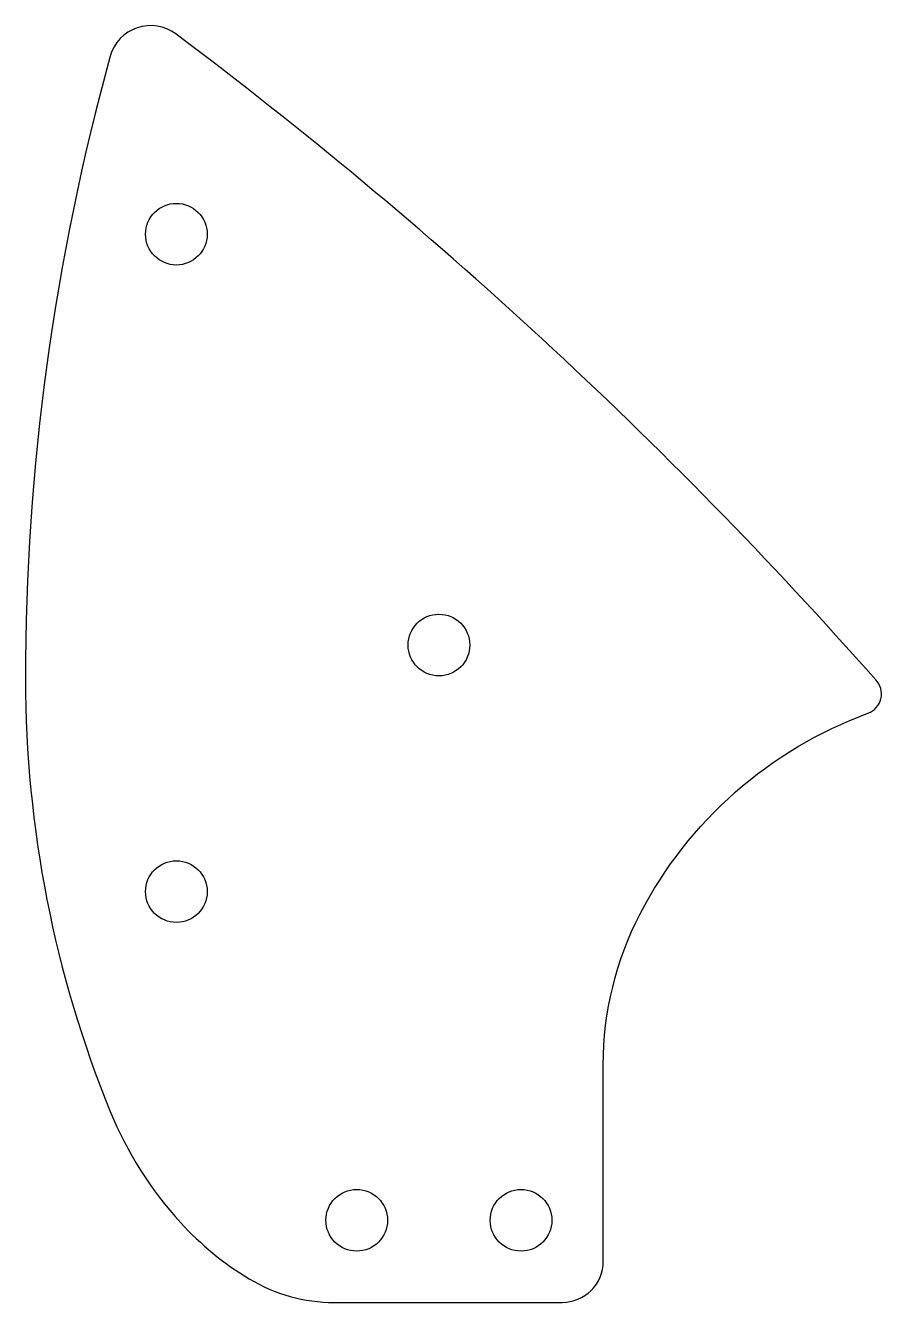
# Model space of a CAD drawing. Header units: inches. Extents: x -1.76 to 0.84, y 0.68 to 4.57.
import ezdxf

# ---------------------------------------------------------------- set-up
doc = ezdxf.new("R2010")
doc.units = ezdxf.units.IN
doc.header["$MEASUREMENT"] = 0

msp = doc.modelspace()

# ---------------------------------------------------------------- linework, layer by layer
msp.add_lwpolyline([(-0.1288, 0.6849, 0.414214), (-0.0038, 0.8099), (-0.0038, 1.4083, -0.11978), (0.1084, 1.8671, -0.187584), (0.8018, 2.4772, 0.541427), (0.8255, 2.5791, 0.051071), (-1.3051, 4.5443, 0.528016), (-1.504, 4.4765, 0.067743), (-1.762, 2.5806, 0.097182), (-1.504, 1.2654, 0.088807), (-1.2899, 0.9275, 0.071677), (-1.0812, 0.7567, 0.136599), (-0.8228, 0.6848), (-0.504, 0.6849)], format="xyb", close=True)
for centre in [(-1.303, 3.9349), (-0.504, 2.6849), (-1.303, 1.9349), (-0.754, 0.9349), (-0.254, 0.9349)]:
    msp.add_circle(centre, 0.0938)

doc.saveas('drawing.dxf')
